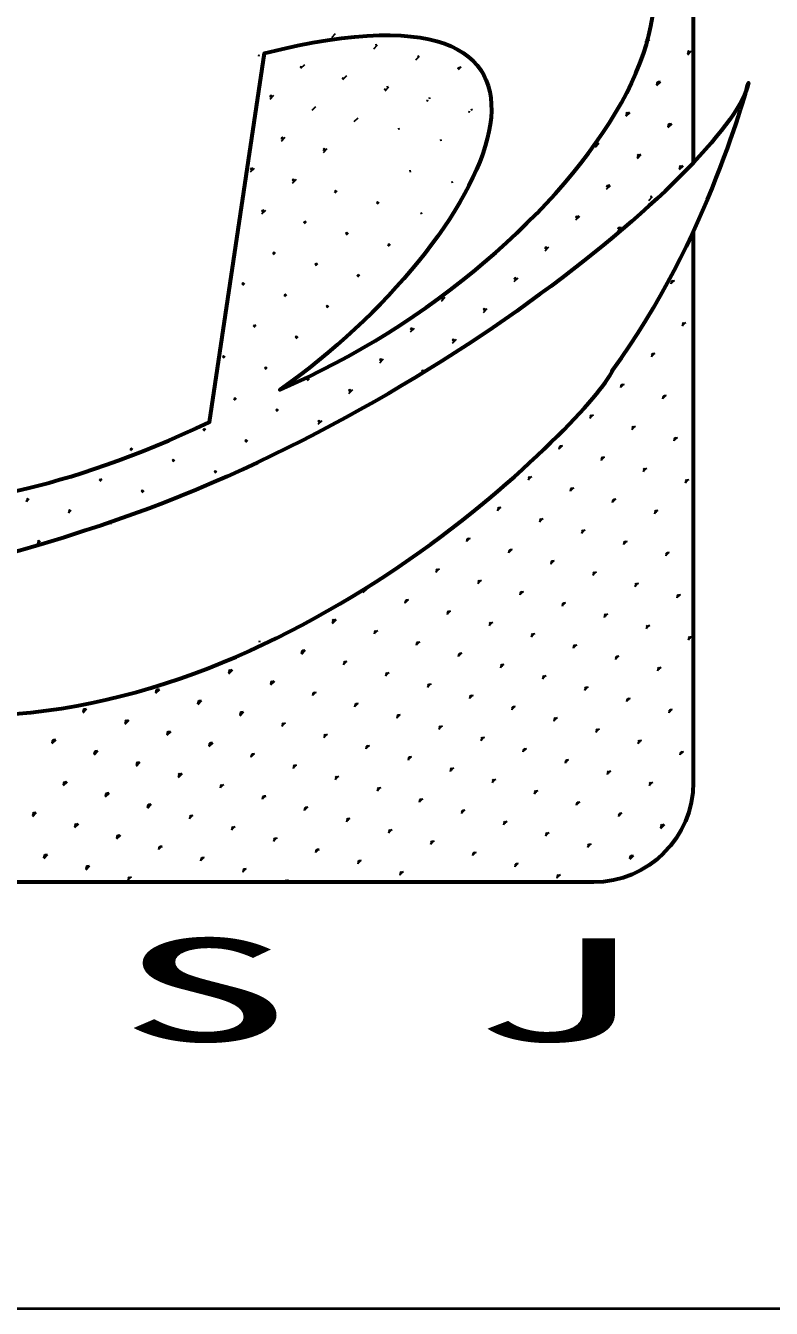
# Model space of a CAD drawing. Extents: x 962303 to 1579583, y -174742 to 224716.
# Drawn here: x 1346824 to 1350193, y 213683 to 219479 of the extents above; entities that cross this region are included whole.
import ezdxf

# ---------------------------------------------------------------- set-up
doc = ezdxf.new("R2010")
doc.units = 0
doc.header["$LTSCALE"] = 1000
doc.header["$MEASUREMENT"] = 0
doc.layers.add('PUB_TITLE', color=4, linetype='Continuous')
doc.styles.add('STYLE1', font='simhei.ttf', dxfattribs={"width": 0.8})

msp = doc.modelspace()

# ---------------------------------------------------------------- linework, layer by layer
at = {"lineweight": 35}
msp.add_line((1336833.3, 213683.4), (1392733.3, 213683.4), dxfattribs=at)
at = {"layer": 'PUB_TITLE', "color": 4}
for p, q in [((1348206.4, 219426.2), (1348223.7, 219443.6)), ((1348396.4, 219375.3), (1348413.8, 219392.7)), ((1348409.5, 219388.3), (1348407.5, 219395.9)), ((1349629.6, 219403.3), (1349622, 219405.3)), ((1349631.8, 219405.5), (1349624.8, 219412.4)), ((1349633.9, 219407.6), (1349625.2, 219416.3)), ((1349636.1, 219409.8), (1349629.2, 219416.8)), ((1349631.6, 219405.2), (1349642.6, 219416.3)), ((1349638.3, 219412), (1349636.3, 219419.6)), ((1347881.4, 219342.3), (1347873.8, 219344.4)), ((1348586.5, 219324.4), (1348603.9, 219341.7)), ((1348599.6, 219337.4), (1348597.6, 219345)), ((1349819.7, 219352.3), (1349812.1, 219354.4)), ((1349821.9, 219354.5), (1349814.9, 219361.5)), ((1349824, 219356.7), (1349815.3, 219365.4)), ((1349815.3, 219348), (1349832.7, 219365.4)), ((1349826.2, 219358.9), (1349819.3, 219365.8)), ((1348071.5, 219291.4), (1348063.9, 219293.5)), ((1348067.2, 219287.1), (1348084.6, 219304.5)), ((1348783.2, 219279.9), (1348776.2, 219286.9)), ((1348785.3, 219282.1), (1348776.6, 219290.8)), ((1348787.5, 219284.3), (1348780.6, 219291.2)), ((1348789.7, 219286.5), (1348787.6, 219294.1)), ((1348261.6, 219240.5), (1348254, 219242.5)), ((1348257.3, 219236.1), (1348274.7, 219253.5)), ((1348447.4, 219185.2), (1348464.8, 219202.6)), ((1348460.4, 219198.2), (1348458.4, 219205.8)), ((1349680.5, 219213.2), (1349672.9, 219215.2)), ((1349682.7, 219215.4), (1349675.7, 219222.3)), ((1349684.9, 219217.5), (1349676.2, 219226.2)), ((1349676.2, 219208.8), (1349693.6, 219226.2)), ((1349687.1, 219219.7), (1349680.1, 219226.7)), ((1349689.2, 219221.9), (1349687.2, 219229.5)), ((1347934.6, 219154.4), (1347927.6, 219161.4)), ((1347936.7, 219156.6), (1347928, 219165.3)), ((1347928, 219147.9), (1347945.4, 219165.3)), ((1347938.9, 219158.8), (1347931.9, 219165.7)), ((1348451.7, 219189.5), (1348444.1, 219191.6)), ((1348650.5, 219147.3), (1348648.5, 219154.9)), ((1348118.1, 219097), (1348135.5, 219114.4)), ((1348641.8, 219138.6), (1348634.2, 219140.6)), ((1348831.9, 219087.7), (1348824.3, 219089.7)), ((1348840.6, 219096.4), (1348838.6, 219104)), ((1349545.7, 219078.4), (1349537, 219087.1)), ((1349537, 219069.7), (1349554.4, 219087.1)), ((1349547.9, 219080.5), (1349540.9, 219087.5)), ((1349550.1, 219082.7), (1349548, 219090.3)), ((1348308.2, 219046), (1348325.6, 219063.4)), ((1349541.4, 219074), (1349533.8, 219076.1)), ((1349543.5, 219076.2), (1349536.6, 219083.2)), ((1349733.6, 219025.3), (1349726.7, 219032.2)), ((1349735.8, 219027.4), (1349727.1, 219036.1)), ((1349727.1, 219018.7), (1349744.5, 219036.1)), ((1349738, 219029.6), (1349731, 219036.6)), ((1349740.2, 219031.8), (1349738.1, 219039.4)), ((1347985.5, 218964.3), (1347978.5, 218971.3)), ((1347987.7, 218966.5), (1347979, 218975.2)), ((1347979, 218957.8), (1347996.4, 218975.2)), ((1347989.8, 218968.7), (1347982.9, 218975.6)), ((1348511.4, 219008.1), (1348509.3, 219015.7)), ((1349731.5, 219023.1), (1349723.9, 219025.1)), ((1348175.6, 218913.4), (1348168.6, 218920.4)), ((1348177.8, 218915.6), (1348169.1, 218924.3)), ((1348169.1, 218906.9), (1348186.5, 218924.3)), ((1348179.9, 218917.7), (1348173, 218924.7)), ((1348701.5, 218957.2), (1348699.4, 218964.8)), ((1349402.2, 218934.9), (1349394.6, 218936.9)), ((1349397.9, 218930.5), (1349415.3, 218947.9)), ((1349410.9, 218943.6), (1349408.9, 218951.2)), ((1349592.3, 218883.9), (1349584.7, 218886)), ((1349594.5, 218886.1), (1349587.5, 218893.1)), ((1349596.7, 218888.3), (1349588, 218897)), ((1349588, 218879.6), (1349605.4, 218897)), ((1349598.8, 218890.4), (1349591.9, 218897.4)), ((1349601, 218892.6), (1349599, 218900.2)), ((1347846.3, 218825.2), (1347839.4, 218832.1)), ((1347848.5, 218827.3), (1347839.8, 218836)), ((1347839.8, 218818.7), (1347857.2, 218836)), ((1347850.7, 218829.5), (1347843.7, 218836.5)), ((1348562.3, 218818), (1348560.3, 218825.7)), ((1349782.4, 218833), (1349774.8, 218835)), ((1349784.6, 218835.2), (1349777.6, 218842.1)), ((1349786.7, 218837.3), (1349778.1, 218846)), ((1349778.1, 218828.6), (1349795.4, 218846)), ((1349788.9, 218839.5), (1349782, 218846.5)), ((1349791.1, 218841.7), (1349789.1, 218849.3)), ((1348036.4, 218774.2), (1348029.5, 218781.2)), ((1348038.6, 218776.4), (1348029.9, 218785.1)), ((1348029.9, 218767.7), (1348047.3, 218785.1)), ((1348040.8, 218778.6), (1348033.8, 218785.5)), ((1348752.4, 218767.1), (1348750.4, 218774.7)), ((1349455.3, 218746.9), (1349448.4, 218753.9)), ((1349457.5, 218749.1), (1349448.8, 218757.8)), ((1349448.8, 218740.4), (1349466.2, 218757.8)), ((1349459.7, 218751.3), (1349452.7, 218758.2)), ((1349461.8, 218753.5), (1349459.8, 218761.1)), ((1348226.5, 218723.3), (1348219.6, 218730.3)), ((1348228.7, 218725.5), (1348220, 218734.2)), ((1348230.9, 218727.7), (1348223.9, 218734.6)), ((1348418.8, 218674.5), (1348410.1, 218683.2)), ((1348421, 218676.7), (1348414, 218683.7)), ((1349638.9, 218689.5), (1349656.3, 218706.9)), ((1349651.9, 218702.5), (1349649.9, 218710.1)), ((1347897.3, 218635.1), (1347890.3, 218642)), ((1347899.4, 218637.3), (1347890.7, 218646)), ((1347890.7, 218628.6), (1347908.1, 218646)), ((1347901.6, 218639.4), (1347894.7, 218646.4)), ((1348416.6, 218672.4), (1348409.7, 218679.3)), ((1348613.2, 218628), (1348611.2, 218635.6)), ((1348087.4, 218584.1), (1348080.4, 218591.1)), ((1348089.5, 218586.3), (1348080.8, 218595)), ((1348091.7, 218588.5), (1348084.8, 218595.4)), ((1349316.2, 218607.8), (1349309.2, 218614.7)), ((1349318.3, 218610), (1349309.6, 218618.7)), ((1349309.6, 218601.3), (1349327, 218618.7)), ((1349320.5, 218612.1), (1349313.6, 218619.1)), ((1349322.7, 218614.3), (1349320.6, 218621.9)), ((1349508.4, 218559), (1349499.7, 218567.7)), ((1349499.7, 218550.3), (1349517.1, 218567.7)), ((1349510.6, 218561.2), (1349503.6, 218568.2)), ((1349512.8, 218563.4), (1349510.7, 218571)), ((1348277.5, 218533.2), (1348270.5, 218540.2)), ((1348279.6, 218535.4), (1348270.9, 218544.1)), ((1348281.8, 218537.6), (1348274.9, 218544.5)), ((1349506.3, 218556.8), (1349499.3, 218563.8)), ((1347948.2, 218445), (1347941.2, 218451.9)), ((1347950.4, 218447.2), (1347941.7, 218455.9)), ((1347952.6, 218449.3), (1347945.6, 218456.3)), ((1348467.6, 218482.3), (1348460.6, 218489.2)), ((1348469.7, 218484.4), (1348461, 218493.1)), ((1348471.9, 218486.6), (1348464.9, 218493.6)), ((1349177, 218468.6), (1349170, 218475.6)), ((1349179.2, 218470.8), (1349170.5, 218479.5)), ((1349170.5, 218462.1), (1349187.9, 218479.5)), ((1349181.3, 218473), (1349174.4, 218479.9)), ((1348138.3, 218394), (1348131.3, 218401)), ((1348140.5, 218396.2), (1348131.8, 218404.9)), ((1348142.6, 218398.4), (1348135.7, 218405.4)), ((1348328.4, 218343.1), (1348321.4, 218350.1)), ((1348330.6, 218345.3), (1348321.9, 218354)), ((1348332.7, 218347.5), (1348325.8, 218354.4)), ((1349037.8, 218329.5), (1349030.9, 218336.4)), ((1349040, 218331.6), (1349031.3, 218340.3)), ((1349031.3, 218322.9), (1349048.7, 218340.3)), ((1349042.2, 218333.8), (1349035.2, 218340.8)), ((1347809, 218305.8), (1347802.1, 218312.8)), ((1347811.2, 218308), (1347802.5, 218316.7)), ((1347813.4, 218310.2), (1347806.4, 218317.1)), ((1349745.1, 218313.6), (1349737.5, 218315.7)), ((1349747.3, 218315.8), (1349740.3, 218322.8)), ((1349749.5, 218318), (1349740.8, 218326.7)), ((1349751.6, 218320.2), (1349744.7, 218327.1)), ((1349753.8, 218322.3), (1349751.8, 218329.9)), ((1347999.1, 218254.9), (1347992.2, 218261.8)), ((1348001.3, 218257.1), (1347992.6, 218265.8)), ((1348003.5, 218259.2), (1347996.5, 218266.2)), ((1348708.6, 218241.2), (1348701.6, 218248.2)), ((1348710.8, 218243.4), (1348702.1, 218252.1)), ((1348702.1, 218234.7), (1348719.5, 218252.1)), ((1348712.9, 218245.6), (1348706, 218252.5)), ((1348189.2, 218204), (1348182.3, 218210.9)), ((1348191.4, 218206.1), (1348182.7, 218214.8)), ((1348193.6, 218208.3), (1348186.6, 218215.3)), ((1348898.7, 218190.3), (1348891.7, 218197.3)), ((1348900.9, 218192.5), (1348892.2, 218201.2)), ((1348892.2, 218183.8), (1348909.6, 218201.2)), ((1348903, 218194.7), (1348896.1, 218201.6)), ((1347860, 218115.7), (1347853, 218122.7)), ((1347862.2, 218117.9), (1347853.5, 218126.6)), ((1347864.3, 218120.1), (1347857.4, 218127)), ((1348569.4, 218102.1), (1348562.5, 218109)), ((1348571.6, 218104.3), (1348562.9, 218113)), ((1348562.9, 218095.6), (1348580.3, 218113)), ((1348573.8, 218106.4), (1348566.8, 218113.4)), ((1349796, 218123.5), (1349788.4, 218125.6)), ((1349798.2, 218125.7), (1349791.3, 218132.7)), ((1349800.4, 218127.9), (1349791.7, 218136.6)), ((1349802.6, 218130.1), (1349795.6, 218137)), ((1349804.7, 218132.2), (1349802.7, 218139.8)), ((1348050.1, 218064.8), (1348043.1, 218071.8)), ((1348052.3, 218067), (1348043.6, 218075.7)), ((1348054.4, 218069.1), (1348047.5, 218076.1)), ((1348759.5, 218051.1), (1348752.6, 218058.1)), ((1348761.7, 218053.3), (1348753, 218062)), ((1348753, 218044.6), (1348770.4, 218062)), ((1348763.9, 218055.5), (1348756.9, 218062.5)), ((1347723, 217978.7), (1347714.3, 217987.4)), ((1347725.2, 217980.9), (1347718.2, 217987.9)), ((1349656.9, 217984.4), (1349649.3, 217986.4)), ((1349659.1, 217986.6), (1349652.1, 217993.5)), ((1349661.2, 217988.7), (1349652.5, 217997.4)), ((1349663.4, 217990.9), (1349656.5, 217997.9)), ((1349665.6, 217993.1), (1349663.5, 218000.7)), ((1347720.8, 217976.6), (1347713.9, 217983.5)), ((1347910.9, 217925.6), (1347904, 217932.6)), ((1347913.1, 217927.8), (1347904.4, 217936.5)), ((1347915.3, 217930), (1347908.3, 217936.9)), ((1348430.3, 217962.9), (1348423.3, 217969.9)), ((1348432.4, 217965.1), (1348423.7, 217973.8)), ((1348423.7, 217956.4), (1348441.1, 217973.8)), ((1348434.6, 217967.3), (1348427.7, 217974.2)), ((1349840.2, 217935.3), (1349839.4, 217935.5)), ((1348101, 217874.7), (1348094.1, 217881.7)), ((1348103.2, 217876.9), (1348094.5, 217885.6)), ((1348105.4, 217879), (1348098.4, 217886)), ((1348620.4, 217912), (1348613.4, 217918.9)), ((1348622.5, 217914.2), (1348613.8, 217922.9)), ((1348613.8, 217905.5), (1348631.2, 217922.9)), ((1348624.7, 217916.3), (1348617.8, 217923.3)), ((1348291.1, 217823.8), (1348284.2, 217830.7)), ((1348293.3, 217825.9), (1348284.6, 217834.6)), ((1348284.6, 217817.2), (1348302, 217834.6)), ((1348295.5, 217828.1), (1348288.5, 217835.1)), ((1349517.7, 217845.2), (1349510.1, 217847.3)), ((1349519.9, 217847.4), (1349512.9, 217854.4)), ((1349522.1, 217849.6), (1349513.4, 217858.3)), ((1349524.3, 217851.7), (1349517.3, 217858.7)), ((1349526.4, 217853.9), (1349524.4, 217861.5)), ((1349716.5, 217803), (1349714.5, 217810.6)), ((1347771.8, 217786.5), (1347764.8, 217793.4)), ((1347773.9, 217788.6), (1347765.2, 217797.3)), ((1347776.1, 217790.8), (1347769.1, 217797.8)), ((1349707.8, 217794.3), (1349700.2, 217796.3)), ((1349710, 217796.5), (1349703, 217803.4)), ((1349712.2, 217798.6), (1349703.5, 217807.3)), ((1349714.3, 217800.8), (1349707.4, 217807.8)), ((1347961.9, 217735.5), (1347954.9, 217742.5)), ((1347964, 217737.7), (1347955.3, 217746.4)), ((1347966.2, 217739.9), (1347959.2, 217746.8)), ((1348154.1, 217686.8), (1348145.4, 217695.5)), ((1348145.4, 217678.1), (1348162.8, 217695.5)), ((1348156.3, 217689), (1348149.3, 217695.9)), ((1349378.6, 217706.1), (1349371, 217708.1)), ((1349380.7, 217708.2), (1349373.8, 217715.2)), ((1349382.9, 217710.4), (1349374.2, 217719.1)), ((1349385.1, 217712.6), (1349378.1, 217719.5)), ((1349387.3, 217714.8), (1349385.2, 217722.4)), ((1347632.6, 217647.3), (1347625.6, 217654.3)), ((1347634.8, 217649.5), (1347626.1, 217658.2)), ((1347636.9, 217651.7), (1347630, 217658.6)), ((1348151.9, 217684.6), (1348145, 217691.6)), ((1349568.7, 217655.1), (1349561.1, 217657.2)), ((1349570.8, 217657.3), (1349563.9, 217664.3)), ((1349573, 217659.5), (1349564.3, 217668.2)), ((1349575.2, 217661.7), (1349568.2, 217668.6)), ((1349577.4, 217663.8), (1349575.3, 217671.4)), ((1347822.7, 217596.4), (1347815.7, 217603.3)), ((1347824.9, 217598.6), (1347816.2, 217607.3)), ((1347827, 217600.7), (1347820.1, 217607.7)), ((1349243.8, 217571.3), (1349235.1, 217580)), ((1349245.9, 217573.4), (1349239, 217580.4)), ((1349248.1, 217575.6), (1349246.1, 217583.2)), ((1349758.8, 217604.2), (1349751.2, 217606.2)), ((1349760.9, 217606.4), (1349754, 217613.3)), ((1349763.1, 217608.5), (1349754.4, 217617.2)), ((1349765.3, 217610.7), (1349758.3, 217617.7)), ((1349767.5, 217612.9), (1349765.4, 217620.5)), ((1347303.3, 217559.1), (1347296.4, 217566)), ((1347305.5, 217561.3), (1347296.8, 217570)), ((1347307.7, 217563.4), (1347300.7, 217570.4)), ((1349239.4, 217566.9), (1349231.8, 217568.9)), ((1349241.6, 217569.1), (1349234.6, 217576)), ((1349431.7, 217518.1), (1349424.7, 217525.1)), ((1349433.9, 217520.3), (1349425.2, 217529)), ((1349436, 217522.5), (1349429.1, 217529.5)), ((1349438.2, 217524.7), (1349436.2, 217532.3)), ((1347493.4, 217508.2), (1347486.5, 217515.1)), ((1347495.6, 217510.3), (1347486.9, 217519)), ((1347497.8, 217512.5), (1347490.8, 217519.5)), ((1347683.5, 217457.2), (1347676.6, 217464.2)), ((1347685.7, 217459.4), (1347677, 217468.1)), ((1347687.9, 217461.6), (1347680.9, 217468.5)), ((1349429.5, 217516), (1349421.9, 217518)), ((1349619.6, 217465), (1349612, 217467.1)), ((1349621.8, 217467.2), (1349614.8, 217474.2)), ((1349624, 217469.4), (1349615.3, 217478.1)), ((1349626.1, 217471.6), (1349619.2, 217478.5)), ((1349628.3, 217473.7), (1349626.3, 217481.3)), ((1347164.2, 217419.9), (1347157.2, 217426.9)), ((1347166.4, 217422.1), (1347157.7, 217430.8)), ((1347168.5, 217424.3), (1347161.6, 217431.2)), ((1349100.3, 217427.7), (1349092.6, 217429.8)), ((1349102.4, 217429.9), (1349095.5, 217436.9)), ((1349104.6, 217432.1), (1349095.9, 217440.8)), ((1349106.8, 217434.3), (1349099.8, 217441.2)), ((1349108.9, 217436.4), (1349106.9, 217444)), ((1349809.7, 217414.1), (1349802.1, 217416.1)), ((1349811.9, 217416.3), (1349804.9, 217423.2)), ((1349814, 217418.4), (1349805.3, 217427.1)), ((1349816.2, 217420.6), (1349809.3, 217427.6)), ((1349818.4, 217422.8), (1349816.4, 217430.4)), ((1347354.3, 217369), (1347347.3, 217376)), ((1347356.5, 217371.2), (1347347.8, 217379.9)), ((1347358.6, 217373.3), (1347351.7, 217380.3)), ((1349290.3, 217376.8), (1349282.7, 217378.8)), ((1349292.5, 217379), (1349285.6, 217385.9)), ((1349294.7, 217381.2), (1349286, 217389.9)), ((1349296.9, 217383.3), (1349289.9, 217390.3)), ((1349299, 217385.5), (1349297, 217393.1)), ((1346832.8, 217329.5), (1346825.2, 217331.6)), ((1346834.9, 217331.7), (1346828, 217338.7)), ((1346837.1, 217333.9), (1346828.4, 217342.6)), ((1346839.3, 217336.1), (1346832.3, 217343)), ((1347027.2, 217282.9), (1347018.5, 217291.6)), ((1347029.4, 217285.1), (1347022.4, 217292.1)), ((1348961.1, 217288.6), (1348953.5, 217290.6)), ((1348963.3, 217290.8), (1348956.3, 217297.7)), ((1348965.4, 217292.9), (1348956.7, 217301.6)), ((1348967.6, 217295.1), (1348960.7, 217302.1)), ((1348969.8, 217297.3), (1348967.8, 217304.9)), ((1349480.4, 217325.9), (1349472.8, 217327.9)), ((1349482.6, 217328.1), (1349475.7, 217335)), ((1349484.8, 217330.2), (1349476.1, 217338.9)), ((1349487, 217332.4), (1349480, 217339.4)), ((1349489.1, 217334.6), (1349487.1, 217342.2)), ((1349679.2, 217283.6), (1349677.2, 217291.2)), ((1347022.9, 217278.6), (1347015.2, 217280.6)), ((1347025, 217280.8), (1347018.1, 217287.7)), ((1347209.1, 217235.8), (1347208.2, 217236.8)), ((1347212.4, 217237), (1347208.6, 217240.7)), ((1347215.6, 217238.1), (1347212.5, 217241.1)), ((1349151.2, 217237.7), (1349143.6, 217239.7)), ((1349153.4, 217239.8), (1349146.4, 217246.8)), ((1349155.5, 217242), (1349146.8, 217250.7)), ((1349157.7, 217244.2), (1349150.8, 217251.1)), ((1349159.9, 217246.4), (1349157.8, 217254)), ((1349670.5, 217274.9), (1349662.9, 217277)), ((1349672.7, 217277.1), (1349665.8, 217284.1)), ((1349674.9, 217279.3), (1349666.2, 217288)), ((1349677.1, 217281.5), (1349670.1, 217288.4)), ((1347212.9, 217227.7), (1347205.3, 217229.7)), ((1349341.3, 217186.7), (1349333.7, 217188.8)), ((1349343.5, 217188.9), (1349336.5, 217195.8)), ((1349345.6, 217191.1), (1349336.9, 217199.8)), ((1349347.8, 217193.2), (1349340.8, 217200.2)), ((1349350, 217195.4), (1349347.9, 217203)), ((1346883.7, 217139.4), (1346876.1, 217141.5)), ((1346885.9, 217141.6), (1346878.9, 217148.6)), ((1346888, 217143.8), (1346879.3, 217152.5)), ((1346890.2, 217146), (1346883.3, 217152.9)), ((1348821.9, 217149.4), (1348814.3, 217151.5)), ((1348824.1, 217151.6), (1348817.1, 217158.6)), ((1348826.3, 217153.8), (1348817.6, 217162.5)), ((1348828.5, 217156), (1348821.5, 217162.9)), ((1348830.6, 217158.1), (1348828.6, 217165.7)), ((1349531.4, 217135.8), (1349523.8, 217137.8)), ((1349533.6, 217138), (1349526.6, 217144.9)), ((1349535.7, 217140.1), (1349527, 217148.8)), ((1349537.9, 217142.3), (1349530.9, 217149.3)), ((1349540.1, 217144.5), (1349538, 217152.1)), ((1349012, 217098.5), (1349004.4, 217100.5)), ((1349014.2, 217100.7), (1349007.2, 217107.6)), ((1349016.4, 217102.8), (1349007.7, 217111.5)), ((1349018.6, 217105), (1349011.6, 217112)), ((1349020.7, 217107.2), (1349018.7, 217114.8)), ((1349206.5, 217051.9), (1349197.8, 217060.6)), ((1349208.6, 217054.1), (1349201.7, 217061)), ((1349210.8, 217056.3), (1349208.8, 217063.9)), ((1349721.5, 217084.8), (1349713.9, 217086.9)), ((1349723.6, 217087), (1349716.7, 217094)), ((1349725.8, 217089.2), (1349717.1, 217097.9)), ((1349728, 217091.4), (1349721, 217098.3)), ((1349730.2, 217093.5), (1349728.1, 217101.1)), ((1348682.8, 217010.3), (1348675.2, 217012.3)), ((1348684.9, 217012.4), (1348678, 217019.4)), ((1348687.1, 217014.6), (1348678.4, 217023.3)), ((1348689.3, 217016.8), (1348682.3, 217023.8)), ((1348691.5, 217019), (1348689.4, 217026.6)), ((1349202.1, 217047.6), (1349194.5, 217049.6)), ((1349204.3, 217049.7), (1349197.3, 217056.7)), ((1349394.4, 216998.8), (1349387.4, 217005.8)), ((1349396.6, 217001), (1349387.9, 217009.7)), ((1349398.7, 217003.1), (1349391.8, 217010.1)), ((1349400.9, 217005.3), (1349398.9, 217012.9)), ((1348872.9, 216959.3), (1348865.3, 216961.4)), ((1348875, 216961.5), (1348868.1, 216968.5)), ((1348877.2, 216963.7), (1348868.5, 216972.4)), ((1348879.4, 216965.9), (1348872.4, 216972.8)), ((1348881.6, 216968), (1348879.5, 216975.6)), ((1349392.2, 216996.6), (1349384.6, 216998.7)), ((1349582.3, 216945.7), (1349574.7, 216947.7)), ((1349584.5, 216947.9), (1349577.5, 216954.8)), ((1349586.7, 216950), (1349578, 216958.7)), ((1349588.8, 216952.2), (1349581.9, 216959.2)), ((1349591, 216954.4), (1349589, 216962)), ((1348353.5, 216922), (1348345.9, 216924.1)), ((1348349.2, 216917.7), (1348366.6, 216935.1)), ((1348355.7, 216924.2), (1348349.4, 216930.5)), ((1348357.9, 216926.4), (1348352.1, 216932.2)), ((1348360, 216928.6), (1348354.8, 216933.9)), ((1348362.2, 216930.7), (1348360.4, 216937.4)), ((1348548, 216875.5), (1348539.3, 216884.2)), ((1348550.1, 216877.6), (1348543.2, 216884.6)), ((1348552.3, 216879.8), (1348550.3, 216887.4)), ((1349063, 216908.4), (1349055.4, 216910.4)), ((1349065.1, 216910.6), (1349058.2, 216917.5)), ((1349067.3, 216912.7), (1349058.6, 216921.4)), ((1349069.5, 216914.9), (1349062.5, 216921.9)), ((1349071.7, 216917.1), (1349069.6, 216924.7)), ((1349772.4, 216894.8), (1349764.8, 216896.8)), ((1349774.6, 216896.9), (1349767.6, 216903.9)), ((1349776.8, 216899.1), (1349768.1, 216907.8)), ((1349778.9, 216901.3), (1349772, 216908.2)), ((1349781.1, 216903.4), (1349779.1, 216911.1)), ((1348543.6, 216871.1), (1348536, 216873.1)), ((1348545.8, 216873.3), (1348538.8, 216880.2)), ((1348735.9, 216822.3), (1348728.9, 216829.3)), ((1348738.1, 216824.5), (1348729.4, 216833.2)), ((1348740.2, 216826.7), (1348733.3, 216833.7)), ((1348742.4, 216828.9), (1348740.4, 216836.5)), ((1349253.1, 216857.5), (1349245.5, 216859.5)), ((1349255.2, 216859.6), (1349248.3, 216866.6)), ((1349257.4, 216861.8), (1349248.7, 216870.5)), ((1349259.6, 216864), (1349252.6, 216870.9)), ((1349261.8, 216866.2), (1349259.7, 216873.8)), ((1348214.4, 216782.9), (1348206.8, 216784.9)), ((1348216.5, 216785.1), (1348209.6, 216792)), ((1348218.7, 216787.2), (1348210, 216795.9)), ((1348210, 216778.5), (1348227.4, 216795.9)), ((1348220.9, 216789.4), (1348213.9, 216796.4)), ((1348223.1, 216791.6), (1348221, 216799.2)), ((1348733.7, 216820.2), (1348726.1, 216822.2)), ((1348923.8, 216769.2), (1348916.2, 216771.3)), ((1348926, 216771.4), (1348919, 216778.4)), ((1348928.2, 216773.6), (1348919.5, 216782.3)), ((1348930.3, 216775.8), (1348923.4, 216782.7)), ((1348932.5, 216777.9), (1348930.5, 216785.5)), ((1349443.2, 216806.5), (1349435.6, 216808.6)), ((1349445.3, 216808.7), (1349438.4, 216815.7)), ((1349447.5, 216810.9), (1349438.8, 216819.6)), ((1349449.7, 216813), (1349442.7, 216820)), ((1349451.9, 216815.2), (1349449.8, 216822.8)), ((1349637.6, 216759.9), (1349628.9, 216768.6)), ((1349639.8, 216762.1), (1349632.8, 216769.1)), ((1349641.9, 216764.3), (1349639.9, 216771.9)), ((1348404.5, 216732), (1348396.9, 216734)), ((1348406.6, 216734.1), (1348399.7, 216741.1)), ((1348408.8, 216736.3), (1348400.1, 216745)), ((1348411, 216738.5), (1348404, 216745.4)), ((1348413.2, 216740.6), (1348411.1, 216748.3)), ((1349113.9, 216718.3), (1349106.3, 216720.3)), ((1349116.1, 216720.5), (1349109.1, 216727.4)), ((1349118.2, 216722.7), (1349109.6, 216731.3)), ((1349120.4, 216724.8), (1349113.5, 216731.8)), ((1349122.6, 216727), (1349120.6, 216734.6)), ((1349633.2, 216755.6), (1349625.6, 216757.6)), ((1349635.4, 216757.8), (1349628.5, 216764.7)), ((1349825.5, 216706.8), (1349818.6, 216713.8)), ((1349827.7, 216709), (1349819, 216717.7)), ((1349829.9, 216711.2), (1349822.9, 216718.1)), ((1349832, 216713.4), (1349830, 216721)), ((1347885.1, 216694.7), (1347877.5, 216696.7)), ((1348077.4, 216645.9), (1348070.4, 216652.9)), ((1348079.5, 216648.1), (1348070.9, 216656.8)), ((1348070.9, 216639.4), (1348088.2, 216656.8)), ((1348081.7, 216650.3), (1348074.8, 216657.2)), ((1348083.9, 216652.4), (1348081.9, 216660)), ((1348594.5, 216681), (1348586.9, 216683.1)), ((1348596.7, 216683.2), (1348589.8, 216690.1)), ((1348598.9, 216685.4), (1348590.2, 216694.1)), ((1348601.1, 216687.5), (1348594.1, 216694.5)), ((1348603.2, 216689.7), (1348601.2, 216697.3)), ((1349304, 216667.4), (1349296.4, 216669.4)), ((1349306.2, 216669.5), (1349299.2, 216676.5)), ((1349308.3, 216671.7), (1349299.6, 216680.4)), ((1349310.5, 216673.9), (1349303.6, 216680.8)), ((1349312.7, 216676.1), (1349310.7, 216683.7)), ((1349823.3, 216704.7), (1349815.7, 216706.7)), ((1348075.2, 216643.7), (1348067.6, 216645.8)), ((1348265.3, 216592.8), (1348257.7, 216594.8)), ((1348267.5, 216595), (1348260.5, 216601.9)), ((1348269.6, 216597.1), (1348260.9, 216605.8)), ((1348271.8, 216599.3), (1348264.9, 216606.3)), ((1348274, 216601.5), (1348272, 216609.1)), ((1348784.6, 216630.1), (1348777, 216632.1)), ((1348786.8, 216632.3), (1348779.9, 216639.2)), ((1348789, 216634.4), (1348780.3, 216643.1)), ((1348791.2, 216636.6), (1348784.2, 216643.6)), ((1348793.3, 216638.8), (1348791.3, 216646.4)), ((1348983.4, 216587.8), (1348981.4, 216595.4)), ((1349494.1, 216616.4), (1349486.5, 216618.5)), ((1349496.3, 216618.6), (1349489.3, 216625.6)), ((1349498.4, 216620.8), (1349489.7, 216629.5)), ((1349500.6, 216623), (1349493.7, 216629.9)), ((1349502.8, 216625.1), (1349500.8, 216632.7)), ((1347745.9, 216555.5), (1347738.3, 216557.5)), ((1347748.1, 216557.7), (1347741.2, 216564.6)), ((1347750.3, 216559.9), (1347741.6, 216568.6)), ((1347741.6, 216551.2), (1347759, 216568.6)), ((1347752.5, 216562), (1347745.5, 216569)), ((1347754.6, 216564.2), (1347752.6, 216571.8)), ((1348455.4, 216541.9), (1348447.8, 216543.9)), ((1348457.6, 216544), (1348450.6, 216551)), ((1348459.7, 216546.2), (1348451, 216554.9)), ((1348461.9, 216548.4), (1348455, 216555.3)), ((1348464.1, 216550.6), (1348462.1, 216558.2)), ((1348974.7, 216579.1), (1348967.1, 216581.2)), ((1348976.9, 216581.3), (1348970, 216588.3)), ((1348979.1, 216583.5), (1348970.4, 216592.2)), ((1348981.3, 216585.7), (1348974.3, 216592.6)), ((1349167, 216530.4), (1349160.1, 216537.3)), ((1349169.2, 216532.6), (1349160.5, 216541.3)), ((1349171.4, 216534.7), (1349164.4, 216541.7)), ((1349173.5, 216536.9), (1349171.5, 216544.5)), ((1349684.2, 216565.5), (1349676.6, 216567.5)), ((1349686.4, 216567.7), (1349679.4, 216574.6)), ((1349688.5, 216569.8), (1349679.8, 216578.5)), ((1349690.7, 216572), (1349683.8, 216579)), ((1349692.9, 216574.2), (1349690.8, 216581.8)), ((1347421, 216471.6), (1347412.3, 216480.3)), ((1347412.3, 216462.9), (1347429.7, 216480.3)), ((1347423.2, 216473.8), (1347416.3, 216480.8)), ((1347425.4, 216476), (1347423.4, 216483.6)), ((1347936, 216504.6), (1347928.4, 216506.6)), ((1347938.2, 216506.7), (1347931.3, 216513.7)), ((1347940.4, 216508.9), (1347931.7, 216517.6)), ((1347931.7, 216500.2), (1347949.1, 216517.6)), ((1347942.6, 216511.1), (1347935.6, 216518)), ((1347944.7, 216513.3), (1347942.7, 216520.9)), ((1348645.5, 216490.9), (1348637.9, 216493)), ((1348647.7, 216493.1), (1348640.7, 216500.1)), ((1348649.8, 216495.3), (1348641.1, 216504)), ((1348652, 216497.4), (1348645.1, 216504.4)), ((1348654.2, 216499.6), (1348652.1, 216507.2)), ((1349164.8, 216528.2), (1349157.2, 216530.2)), ((1349354.9, 216477.3), (1349347.3, 216479.3)), ((1349357.1, 216479.4), (1349350.1, 216486.4)), ((1349359.3, 216481.6), (1349350.6, 216490.3)), ((1349361.5, 216483.8), (1349354.5, 216490.8)), ((1349363.6, 216486), (1349361.6, 216493.6)), ((1347416.7, 216467.3), (1347409.1, 216469.3)), ((1347418.9, 216469.5), (1347411.9, 216476.4)), ((1347609, 216418.5), (1347602, 216425.5)), ((1347611.1, 216420.7), (1347602.4, 216429.4)), ((1347602.4, 216412), (1347619.8, 216429.4)), ((1347613.3, 216422.9), (1347606.4, 216429.8)), ((1347615.5, 216425), (1347613.4, 216432.6)), ((1348126.1, 216453.6), (1348118.5, 216455.7)), ((1348128.3, 216455.8), (1348121.4, 216462.8)), ((1348130.5, 216458), (1348121.8, 216466.7)), ((1348132.7, 216460.2), (1348125.7, 216467.1)), ((1348134.8, 216462.3), (1348132.8, 216469.9)), ((1348835.6, 216440), (1348828, 216442)), ((1348837.8, 216442.2), (1348830.8, 216449.1)), ((1348839.9, 216444.3), (1348831.2, 216453)), ((1348842.1, 216446.5), (1348835.1, 216453.5)), ((1348844.3, 216448.7), (1348842.2, 216456.3)), ((1349545, 216426.3), (1349537.4, 216428.4)), ((1349547.2, 216428.5), (1349540.2, 216435.5)), ((1349549.4, 216430.7), (1349540.7, 216439.4)), ((1349551.5, 216432.9), (1349544.6, 216439.8)), ((1349553.7, 216435), (1349551.7, 216442.6)), ((1347087.4, 216379.1), (1347079.8, 216381.1)), ((1347089.6, 216381.2), (1347082.7, 216388.2)), ((1347091.8, 216383.4), (1347083.1, 216392.1)), ((1347083.1, 216374.7), (1347100.5, 216392.1)), ((1347094, 216385.6), (1347087, 216392.5)), ((1347096.1, 216387.8), (1347094.1, 216395.4)), ((1347606.8, 216416.3), (1347599.2, 216418.4)), ((1347796.9, 216365.4), (1347789.3, 216367.4)), ((1347799.1, 216367.6), (1347792.1, 216374.5)), ((1347801.2, 216369.8), (1347792.5, 216378.5)), ((1347792.5, 216361.1), (1347809.9, 216378.5)), ((1347803.4, 216371.9), (1347796.4, 216378.9)), ((1347805.6, 216374.1), (1347803.5, 216381.7)), ((1348316.2, 216402.7), (1348308.6, 216404.7)), ((1348318.4, 216404.9), (1348311.4, 216411.8)), ((1348320.6, 216407), (1348311.9, 216415.7)), ((1348322.8, 216409.2), (1348315.8, 216416.2)), ((1348324.9, 216411.4), (1348322.9, 216419)), ((1348510.7, 216356.1), (1348502, 216364.8)), ((1348512.8, 216358.3), (1348505.9, 216365.2)), ((1348515, 216360.5), (1348513, 216368.1)), ((1349025.7, 216389), (1349018.1, 216391.1)), ((1349027.9, 216391.2), (1349020.9, 216398.2)), ((1349030, 216393.4), (1349021.3, 216402.1)), ((1349032.2, 216395.6), (1349025.2, 216402.5)), ((1349034.4, 216397.7), (1349032.3, 216405.3)), ((1349735.1, 216375.4), (1349727.5, 216377.4)), ((1349737.3, 216377.6), (1349730.3, 216384.5)), ((1349739.5, 216379.7), (1349730.8, 216388.4)), ((1349741.6, 216381.9), (1349734.7, 216388.9)), ((1349743.8, 216384.1), (1349741.8, 216391.7)), ((1347277.5, 216328.1), (1347269.9, 216330.2)), ((1347279.7, 216330.3), (1347272.7, 216337.3)), ((1347281.9, 216332.5), (1347273.2, 216341.2)), ((1347273.2, 216323.8), (1347290.6, 216341.2)), ((1347284.1, 216334.6), (1347277.1, 216341.6)), ((1347286.2, 216336.8), (1347284.2, 216344.4)), ((1347987, 216314.5), (1347979.4, 216316.5)), ((1347989.2, 216316.6), (1347982.2, 216323.6)), ((1347991.3, 216318.8), (1347982.6, 216327.5)), ((1347993.5, 216321), (1347986.5, 216328)), ((1347995.7, 216323.2), (1347993.6, 216330.8)), ((1348506.3, 216351.8), (1348498.7, 216353.8)), ((1348508.5, 216353.9), (1348501.5, 216360.9)), ((1348698.6, 216303), (1348691.6, 216310)), ((1348700.8, 216305.2), (1348692.1, 216313.9)), ((1348702.9, 216307.3), (1348696, 216314.3)), ((1348705.1, 216309.5), (1348703.1, 216317.1)), ((1349215.8, 216338.1), (1349208.2, 216340.1)), ((1349217.9, 216340.3), (1349211, 216347.2)), ((1349220.1, 216342.5), (1349211.4, 216351.2)), ((1349222.3, 216344.6), (1349215.3, 216351.6)), ((1349224.5, 216346.8), (1349222.4, 216354.4)), ((1346950.5, 216242.1), (1346943.5, 216249)), ((1346952.6, 216244.2), (1346943.9, 216252.9)), ((1346943.9, 216235.5), (1346961.3, 216252.9)), ((1346954.8, 216246.4), (1346947.8, 216253.4)), ((1346957, 216248.6), (1346954.9, 216256.2)), ((1347467.6, 216277.2), (1347460, 216279.2)), ((1347469.8, 216279.4), (1347462.8, 216286.3)), ((1347472, 216281.5), (1347463.3, 216290.2)), ((1347463.3, 216272.8), (1347480.7, 216290.2)), ((1347474.1, 216283.7), (1347467.2, 216290.7)), ((1347476.3, 216285.9), (1347474.3, 216293.5)), ((1348177.1, 216263.5), (1348169.5, 216265.6)), ((1348179.2, 216265.7), (1348172.3, 216272.7)), ((1348181.4, 216267.9), (1348172.7, 216276.6)), ((1348183.6, 216270.1), (1348176.6, 216277)), ((1348185.8, 216272.2), (1348183.7, 216279.8)), ((1348696.4, 216300.8), (1348688.8, 216302.9)), ((1348886.5, 216249.9), (1348878.9, 216251.9)), ((1348888.7, 216252.1), (1348881.7, 216259)), ((1348890.9, 216254.2), (1348882.2, 216262.9)), ((1348893, 216256.4), (1348886.1, 216263.4)), ((1348895.2, 216258.6), (1348893.2, 216266.2)), ((1349405.9, 216287.2), (1349398.3, 216289.2)), ((1349408, 216289.4), (1349401.1, 216296.3)), ((1349410.2, 216291.5), (1349401.5, 216300.2)), ((1349412.4, 216293.7), (1349405.4, 216300.7)), ((1349414.6, 216295.9), (1349412.5, 216303.5)), ((1349600.3, 216240.6), (1349591.6, 216249.3)), ((1349602.5, 216242.8), (1349595.5, 216249.7)), ((1349604.7, 216244.9), (1349602.6, 216252.5)), ((1346948.3, 216239.9), (1346940.7, 216241.9)), ((1347138.4, 216189), (1347130.8, 216191)), ((1347140.5, 216191.1), (1347133.6, 216198.1)), ((1347142.7, 216193.3), (1347134, 216202)), ((1347134, 216184.6), (1347151.4, 216202)), ((1347144.9, 216195.5), (1347137.9, 216202.4)), ((1347147.1, 216197.7), (1347145, 216205.3)), ((1347657.7, 216226.2), (1347650.1, 216228.3)), ((1347659.9, 216228.4), (1347652.9, 216235.4)), ((1347662.1, 216230.6), (1347653.4, 216239.3)), ((1347653.4, 216221.9), (1347670.8, 216239.3)), ((1347664.2, 216232.8), (1347657.3, 216239.7)), ((1347666.4, 216234.9), (1347664.4, 216242.6)), ((1347852.2, 216179.7), (1347843.5, 216188.4)), ((1347854.3, 216181.8), (1347847.4, 216188.8)), ((1347856.5, 216184), (1347854.5, 216191.6)), ((1348367.2, 216212.6), (1348359.6, 216214.6)), ((1348369.3, 216214.8), (1348362.4, 216221.7)), ((1348371.5, 216217), (1348362.8, 216225.6)), ((1348373.7, 216219.1), (1348366.7, 216226.1)), ((1348375.9, 216221.3), (1348373.8, 216228.9)), ((1349076.6, 216199), (1349069, 216201)), ((1349078.8, 216201.1), (1349071.8, 216208.1)), ((1349081, 216203.3), (1349072.3, 216212)), ((1349083.1, 216205.5), (1349076.2, 216212.4)), ((1349085.3, 216207.7), (1349083.3, 216215.3)), ((1349596, 216236.2), (1349588.4, 216238.3)), ((1349598.1, 216238.4), (1349591.2, 216245.4)), ((1349788.2, 216187.5), (1349781.3, 216194.4)), ((1349790.4, 216189.7), (1349781.7, 216198.4)), ((1349792.6, 216191.8), (1349785.6, 216198.8)), ((1349794.8, 216194), (1349792.7, 216201.6)), ((1347328.5, 216138), (1347320.9, 216140.1)), ((1347330.6, 216140.2), (1347323.7, 216147.2)), ((1347332.8, 216142.4), (1347324.1, 216151.1)), ((1347324.1, 216133.7), (1347341.5, 216151.1)), ((1347335, 216144.5), (1347328, 216151.5)), ((1347337.2, 216146.7), (1347335.1, 216154.3)), ((1347847.8, 216175.3), (1347840.2, 216177.4)), ((1347850, 216177.5), (1347843, 216184.4)), ((1348040.1, 216126.6), (1348033.1, 216133.5)), ((1348042.3, 216128.7), (1348033.6, 216137.4)), ((1348044.4, 216130.9), (1348037.5, 216137.9)), ((1348046.6, 216133.1), (1348044.6, 216140.7)), ((1348557.3, 216161.7), (1348549.7, 216163.7)), ((1348559.4, 216163.8), (1348552.5, 216170.8)), ((1348561.6, 216166), (1348552.9, 216174.7)), ((1348563.8, 216168.2), (1348556.8, 216175.1)), ((1348566, 216170.4), (1348563.9, 216178)), ((1349266.7, 216148), (1349259.1, 216150.1)), ((1349268.9, 216150.2), (1349261.9, 216157.1)), ((1349271.1, 216152.4), (1349262.4, 216161.1)), ((1349273.2, 216154.5), (1349266.3, 216161.5)), ((1349275.4, 216156.7), (1349273.4, 216164.3)), ((1349786.1, 216185.3), (1349778.5, 216187.3)), ((1347518.6, 216087.1), (1347511, 216089.1)), ((1347520.7, 216089.3), (1347513.8, 216096.2)), ((1347522.9, 216091.4), (1347514.2, 216100.1)), ((1347514.2, 216082.7), (1347531.6, 216100.1)), ((1347525.1, 216093.6), (1347518.1, 216100.6)), ((1347527.3, 216095.8), (1347525.2, 216103.4)), ((1348037.9, 216124.4), (1348030.3, 216126.4)), ((1348228, 216073.4), (1348220.4, 216075.5)), ((1348230.2, 216075.6), (1348223.2, 216082.6)), ((1348232.4, 216077.8), (1348223.7, 216086.5)), ((1348234.5, 216080), (1348227.6, 216086.9)), ((1348236.7, 216082.1), (1348234.7, 216089.7)), ((1348747.4, 216110.7), (1348739.8, 216112.8)), ((1348749.5, 216112.9), (1348742.6, 216119.9)), ((1348751.7, 216115.1), (1348743, 216123.8)), ((1348753.9, 216117.3), (1348746.9, 216124.2)), ((1348756.1, 216119.4), (1348754, 216127)), ((1348941.8, 216064.1), (1348933.1, 216072.8)), ((1348944, 216066.3), (1348937, 216073.3)), ((1348946.1, 216068.5), (1348944.1, 216076.1)), ((1349456.8, 216097.1), (1349449.2, 216099.1)), ((1349459, 216099.3), (1349452, 216106.2)), ((1349461.2, 216101.4), (1349452.5, 216110.1)), ((1349463.3, 216103.6), (1349456.4, 216110.6)), ((1349465.5, 216105.8), (1349463.5, 216113.4)), ((1346999.2, 216049.8), (1346991.6, 216051.8)), ((1347001.4, 216052), (1346994.4, 216058.9)), ((1347003.6, 216054.2), (1346994.9, 216062.8)), ((1346994.9, 216045.5), (1347012.3, 216062.8)), ((1347005.7, 216056.3), (1346998.8, 216063.3)), ((1347007.9, 216058.5), (1347005.9, 216066.1)), ((1347198, 216007.6), (1347196, 216015.2)), ((1347708.7, 216036.2), (1347701.1, 216038.2)), ((1347710.8, 216038.3), (1347703.9, 216045.3)), ((1347713, 216040.5), (1347704.3, 216049.2)), ((1347715.2, 216042.7), (1347708.2, 216049.6)), ((1347717.4, 216044.9), (1347715.3, 216052.5)), ((1348418.1, 216022.5), (1348410.5, 216024.5)), ((1348420.3, 216024.7), (1348413.3, 216031.6)), ((1348422.5, 216026.9), (1348413.8, 216035.6)), ((1348424.6, 216029), (1348417.7, 216036)), ((1348426.8, 216031.2), (1348424.8, 216038.8)), ((1348937.5, 216059.8), (1348929.8, 216061.8)), ((1348939.6, 216062), (1348932.7, 216068.9)), ((1349129.7, 216011), (1349122.8, 216018)), ((1349131.9, 216013.2), (1349123.2, 216021.9)), ((1349134.1, 216015.4), (1349127.1, 216022.3)), ((1349136.2, 216017.6), (1349134.2, 216025.2)), ((1349646.9, 216046.1), (1349639.3, 216048.2)), ((1349649.1, 216048.3), (1349642.1, 216055.3)), ((1349651.2, 216050.5), (1349642.5, 216059.2)), ((1349653.4, 216052.7), (1349646.5, 216059.6)), ((1349655.6, 216054.8), (1349653.6, 216062.4)), ((1347189.3, 215998.9), (1347181.7, 216000.9)), ((1347191.5, 216001), (1347184.5, 216008)), ((1347193.7, 216003.2), (1347185, 216011.9)), ((1347185, 215994.5), (1347202.4, 216011.9)), ((1347195.8, 216005.4), (1347188.9, 216012.3)), ((1347381.6, 215950.1), (1347374.6, 215957.1)), ((1347383.8, 215952.3), (1347375.1, 215961)), ((1347375.1, 215943.6), (1347392.4, 215961)), ((1347385.9, 215954.5), (1347379, 215961.4)), ((1347388.1, 215956.6), (1347386.1, 215964.2)), ((1347898.8, 215985.2), (1347891.1, 215987.3)), ((1347900.9, 215987.4), (1347894, 215994.4)), ((1347903.1, 215989.6), (1347894.4, 215998.3)), ((1347905.3, 215991.7), (1347898.3, 215998.7)), ((1347907.5, 215993.9), (1347905.4, 216001.5)), ((1348608.2, 215971.6), (1348600.6, 215973.6)), ((1348610.4, 215973.7), (1348603.4, 215980.7)), ((1348612.5, 215975.9), (1348603.8, 215984.6)), ((1348614.7, 215978.1), (1348607.8, 215985.1)), ((1348616.9, 215980.3), (1348614.9, 215987.9)), ((1349127.5, 216008.9), (1349119.9, 216010.9)), ((1349317.6, 215957.9), (1349310, 215960)), ((1349319.8, 215960.1), (1349312.9, 215967.1)), ((1349322, 215962.3), (1349313.3, 215971)), ((1349324.2, 215964.4), (1349317.2, 215971.4)), ((1349326.3, 215966.6), (1349324.3, 215974.2)), ((1349835.6, 215995.6), (1349829.4, 215997.2)), ((1349836.2, 216000.3), (1349832.2, 216004.3)), ((1349836.7, 216004.2), (1349832.6, 216008.3)), ((1349832.6, 215990.9), (1349835.3, 215993.5)), ((1349837.2, 216008.1), (1349836.6, 216008.7)), ((1346860.1, 215910.6), (1346852.4, 215912.7)), ((1346862.2, 215912.8), (1346855.3, 215919.8)), ((1346864.4, 215915), (1346855.7, 215923.7)), ((1346855.7, 215906.3), (1346873.1, 215923.7)), ((1346866.6, 215917.2), (1346859.6, 215924.1)), ((1346868.8, 215919.3), (1346866.7, 215926.9)), ((1347379.4, 215947.9), (1347371.8, 215950)), ((1347569.5, 215897), (1347561.9, 215899)), ((1347571.7, 215899.2), (1347564.7, 215906.1)), ((1347573.8, 215901.3), (1347565.1, 215910)), ((1347576, 215903.5), (1347569.1, 215910.5)), ((1347578.2, 215905.7), (1347576.2, 215913.3)), ((1348088.8, 215934.3), (1348081.2, 215936.3)), ((1348091, 215936.5), (1348084.1, 215943.4)), ((1348093.2, 215938.6), (1348084.5, 215947.3)), ((1348095.4, 215940.8), (1348088.4, 215947.8)), ((1348097.5, 215943), (1348095.5, 215950.6)), ((1348287.6, 215892), (1348285.6, 215899.6)), ((1348798.3, 215920.6), (1348790.7, 215922.7)), ((1348800.5, 215922.8), (1348793.5, 215929.8)), ((1348802.6, 215925), (1348793.9, 215933.7)), ((1348804.8, 215927.2), (1348797.9, 215934.1)), ((1348807, 215929.3), (1348805, 215936.9)), ((1349507.7, 215907), (1349500.1, 215909)), ((1349509.9, 215909.2), (1349503, 215916.1)), ((1349512.1, 215911.3), (1349503.4, 215920)), ((1349514.3, 215913.5), (1349507.3, 215920.5)), ((1349516.4, 215915.7), (1349514.4, 215923.3)), ((1347050.1, 215859.7), (1347042.5, 215861.7)), ((1347052.3, 215861.9), (1347045.4, 215868.8)), ((1347054.5, 215864.1), (1347045.8, 215872.8)), ((1347045.8, 215855.4), (1347063.2, 215872.8)), ((1347056.7, 215866.2), (1347049.7, 215873.2)), ((1347058.8, 215868.4), (1347056.8, 215876)), ((1347759.6, 215846.1), (1347752, 215848.1)), ((1347761.8, 215848.2), (1347754.8, 215855.2)), ((1347763.9, 215850.4), (1347755.2, 215859.1)), ((1347766.1, 215852.6), (1347759.2, 215859.5)), ((1347768.3, 215854.8), (1347766.3, 215862.4)), ((1348278.9, 215883.3), (1348271.3, 215885.4)), ((1348281.1, 215885.5), (1348274.2, 215892.5)), ((1348283.3, 215887.7), (1348274.6, 215896.4)), ((1348285.5, 215889.9), (1348278.5, 215896.8)), ((1348471.2, 215834.6), (1348464.3, 215841.5)), ((1348473.4, 215836.8), (1348464.7, 215845.5)), ((1348475.6, 215838.9), (1348468.6, 215845.9)), ((1348477.7, 215841.1), (1348475.7, 215848.7)), ((1348988.4, 215869.7), (1348980.8, 215871.7)), ((1348990.6, 215871.9), (1348983.6, 215878.8)), ((1348992.7, 215874), (1348984, 215882.7)), ((1348994.9, 215876.2), (1348988, 215883.2)), ((1348997.1, 215878.4), (1348995, 215886)), ((1349697.8, 215856.1), (1349690.2, 215858.1)), ((1349700, 215858.2), (1349693.1, 215865.2)), ((1349702.2, 215860.4), (1349693.5, 215869.1)), ((1349693.5, 215851.7), (1349710.9, 215869.1)), ((1349704.4, 215862.6), (1349697.4, 215869.5)), ((1349706.5, 215864.7), (1349704.5, 215872.4)), ((1347240.2, 215808.8), (1347232.6, 215810.8)), ((1347242.4, 215810.9), (1347235.5, 215817.9)), ((1347244.6, 215813.1), (1347235.9, 215821.8)), ((1347235.9, 215804.4), (1347253.3, 215821.8)), ((1347246.8, 215815.3), (1347239.8, 215822.3)), ((1347248.9, 215817.5), (1347246.9, 215825.1)), ((1347949.7, 215795.1), (1347942.1, 215797.2)), ((1347951.9, 215797.3), (1347944.9, 215804.3)), ((1347954, 215799.5), (1347945.3, 215808.2)), ((1347956.2, 215801.6), (1347949.3, 215808.6)), ((1347958.4, 215803.8), (1347956.3, 215811.4)), ((1348469, 215832.4), (1348461.4, 215834.4)), ((1348659.1, 215781.5), (1348651.5, 215783.5)), ((1348661.3, 215783.6), (1348654.4, 215790.6)), ((1348663.5, 215785.8), (1348654.8, 215794.5)), ((1348665.7, 215788), (1348658.7, 215795)), ((1348667.8, 215790.2), (1348665.8, 215797.8)), ((1349178.5, 215818.8), (1349170.9, 215820.8)), ((1349180.7, 215820.9), (1349173.7, 215827.9)), ((1349182.8, 215823.1), (1349174.1, 215831.8)), ((1349185, 215825.3), (1349178, 215832.2)), ((1349187.2, 215827.5), (1349185.1, 215835.1)), ((1349377.3, 215776.5), (1349375.2, 215784.1)), ((1346913.2, 215722.7), (1346906.2, 215729.7)), ((1346915.3, 215724.9), (1346906.6, 215733.6)), ((1346906.6, 215716.2), (1346924, 215733.6)), ((1346917.5, 215727.1), (1346910.6, 215734)), ((1346919.7, 215729.2), (1346917.6, 215736.8)), ((1347430.3, 215757.8), (1347422.7, 215759.9)), ((1347432.5, 215760), (1347425.6, 215767)), ((1347434.7, 215762.2), (1347426, 215770.9)), ((1347436.9, 215764.4), (1347429.9, 215771.3)), ((1347439, 215766.5), (1347437, 215774.1)), ((1348139.8, 215744.2), (1348132.2, 215746.2)), ((1348142, 215746.4), (1348135, 215753.3)), ((1348144.1, 215748.5), (1348135.4, 215757.2)), ((1348146.3, 215750.7), (1348139.3, 215757.7)), ((1348148.5, 215752.9), (1348146.4, 215760.5)), ((1348849.2, 215730.5), (1348841.6, 215732.6)), ((1348851.4, 215732.7), (1348844.4, 215739.7)), ((1348853.6, 215734.9), (1348844.9, 215743.6)), ((1348855.8, 215737.1), (1348848.8, 215744)), ((1348857.9, 215739.2), (1348855.9, 215746.8)), ((1349368.6, 215767.8), (1349361, 215769.9)), ((1349370.8, 215770), (1349363.8, 215777)), ((1349372.9, 215772.2), (1349364.2, 215780.9)), ((1349375.1, 215774.3), (1349368.1, 215781.3)), ((1349560.8, 215719.1), (1349553.9, 215726)), ((1349563, 215721.2), (1349554.3, 215729.9)), ((1349554.3, 215712.5), (1349571.7, 215729.9)), ((1349565.2, 215723.4), (1349558.2, 215730.4)), ((1349567.4, 215725.6), (1349565.3, 215733.2)), ((1346911, 215720.5), (1346903.4, 215722.6)), ((1347101.1, 215669.6), (1347093.5, 215671.6)), ((1347103.3, 215671.8), (1347096.3, 215678.7)), ((1347105.4, 215674), (1347096.7, 215682.7)), ((1347096.7, 215665.3), (1347114.1, 215682.7)), ((1347107.6, 215676.1), (1347100.6, 215683.1)), ((1347109.8, 215678.3), (1347107.7, 215685.9)), ((1347620.4, 215706.9), (1347612.8, 215708.9)), ((1347622.6, 215709.1), (1347615.7, 215716)), ((1347624.8, 215711.2), (1347616.1, 215719.9)), ((1347627, 215713.4), (1347620, 215720.4)), ((1347629.1, 215715.6), (1347627.1, 215723.2)), ((1347814.9, 215660.3), (1347806.2, 215669)), ((1347817.1, 215662.5), (1347810.1, 215669.4)), ((1347819.2, 215664.7), (1347817.2, 215672.3)), ((1348329.9, 215693.3), (1348322.3, 215695.3)), ((1348332.1, 215695.4), (1348325.1, 215702.4)), ((1348334.2, 215697.6), (1348325.5, 215706.3)), ((1348336.4, 215699.8), (1348329.4, 215706.7)), ((1348338.6, 215701.9), (1348336.5, 215709.6)), ((1349039.3, 215679.6), (1349031.7, 215681.6)), ((1349041.5, 215681.8), (1349034.5, 215688.7)), ((1349043.7, 215684), (1349035, 215692.6)), ((1349045.8, 215686.1), (1349038.9, 215693.1)), ((1349048, 215688.3), (1349046, 215695.9)), ((1349558.7, 215716.9), (1349551.1, 215718.9)), ((1347291.2, 215618.7), (1347283.6, 215620.7)), ((1347293.4, 215620.9), (1347286.4, 215627.8)), ((1347295.5, 215623), (1347286.8, 215631.7)), ((1347297.7, 215625.2), (1347290.7, 215632.2)), ((1347299.9, 215627.4), (1347297.8, 215635)), ((1347810.5, 215656), (1347802.9, 215658)), ((1347812.7, 215658.1), (1347805.7, 215665.1)), ((1348001.6, 215608.4), (1347995.8, 215614.2)), ((1348005, 215609.4), (1347996.3, 215618.1)), ((1348007.1, 215611.6), (1348000.2, 215618.5)), ((1348009.3, 215613.7), (1348007.3, 215621.3)), ((1348520, 215642.3), (1348512.4, 215644.4)), ((1348522.1, 215644.5), (1348515.2, 215651.4)), ((1348524.3, 215646.7), (1348515.6, 215655.4)), ((1348526.5, 215648.8), (1348519.5, 215655.8)), ((1348528.7, 215651), (1348526.6, 215658.6)), ((1349229.4, 215628.7), (1349221.8, 215630.7)), ((1349231.6, 215630.8), (1349224.6, 215637.8)), ((1349233.8, 215633), (1349225.1, 215641.7)), ((1349235.9, 215635.2), (1349229, 215642.1)), ((1349238.1, 215637.4), (1349236.1, 215645))]:
    msp.add_line(p, q, dxfattribs=at)
at = {"layer": 'PUB_TITLE', "color": 4, "lineweight": 53}
for points, knots in [([(1344047.5, 218486.4), (1344047.5, 219715), (1344047.5, 220949.8), (1344047.5, 220949.8), (1344047.5, 221198), (1344250.6, 221401.2), (1344498.8, 221401.2), (1344498.8, 221401.2), (1349388.8, 221401.2), (1349388.8, 221401.2), (1349637, 221401.2), (1349840.2, 221198), (1349840.2, 220949.8), (1349840.2, 220949.8), (1349840.2, 219952.9), (1349840.2, 218859.4)], [6.497483, 6.497483, 6.497483, 6.497483, 7, 7, 7, 8, 8, 8, 9, 9, 9, 10, 10, 10, 10.451509, 10.451509, 10.451509, 10.451509]), ([(1349063.1, 220148.7), (1350367.3, 219939.3), (1349328.6, 218415.4), (1347971.7, 217834.2), (1348929.1, 218505.1), (1349558.1, 219767.5), (1347903.3, 219355.5), (1347903.3, 219355.5), (1347654.4, 217687.3), (1347654.4, 217687.3), (1346983.7, 217374.1), (1346502.2, 217295.8), (1346191, 217335), (1346191, 217335), (1346419.2, 219110.9), (1346419.2, 219110.9), (1345288.4, 219105.6), (1343821, 218231.8), (1343631.7, 218157.2), (1345152.9, 219420.1), (1347193.3, 220449), (1349063.1, 220148.7)], [0, 0, 0, 0, 1, 1, 1, 2, 2, 2, 3, 3, 3, 4, 4, 4, 5, 5, 5, 6, 6, 6, 7, 7, 7, 7]), ([(1346125.9, 217836.2), (1346125.9, 217836.2), (1345009.1, 216513.3), (1347092.7, 217197.4), (1348643.6, 217691.4), (1350022.3, 218876.8), (1350089.2, 219220.7), (1350089.2, 219220.7), (1349906.5, 218507.7), (1349476, 217923.6), (1349430.4, 217778.5), (1348150.9, 216399.7), (1346635.5, 216362.1), (1345712.9, 216317.7), (1344977.3, 216975), (1346125.9, 217836.2)], [0, 0, 0, 0, 1, 1, 1, 2, 2, 2, 3, 3, 3, 4, 4, 4, 5, 5, 5, 5]), ([(1349840.2, 218549), (1349840.2, 217312), (1349840.2, 216059.8), (1349840.2, 216059.8), (1349840.2, 215811.6), (1349637, 215608.4), (1349388.8, 215608.4), (1349388.8, 215608.4), (1344498.8, 215608.4), (1344498.8, 215608.4), (1344250.6, 215608.4), (1344047.5, 215811.6), (1344047.5, 216059.8), (1344047.5, 216059.8), (1344047.5, 217192.1), (1344047.5, 218367)], [2.493971, 2.493971, 2.493971, 2.493971, 3, 3, 3, 4, 4, 4, 5, 5, 5, 6, 6, 6, 6.481204, 6.481204, 6.481204, 6.481204])]:
    msp.add_open_spline(points, degree=3, knots=knots, dxfattribs=at)

# ---------------------------------------------------------------- texts
at = {"layer": 'PUB_TITLE', "color": 4, "style": 'STYLE1', "width": 2.5}
msp.add_text('F Z S J', height=465.43, dxfattribs=at).set_placement((1344072.2, 214889.4))

doc.saveas('drawing.dxf')
